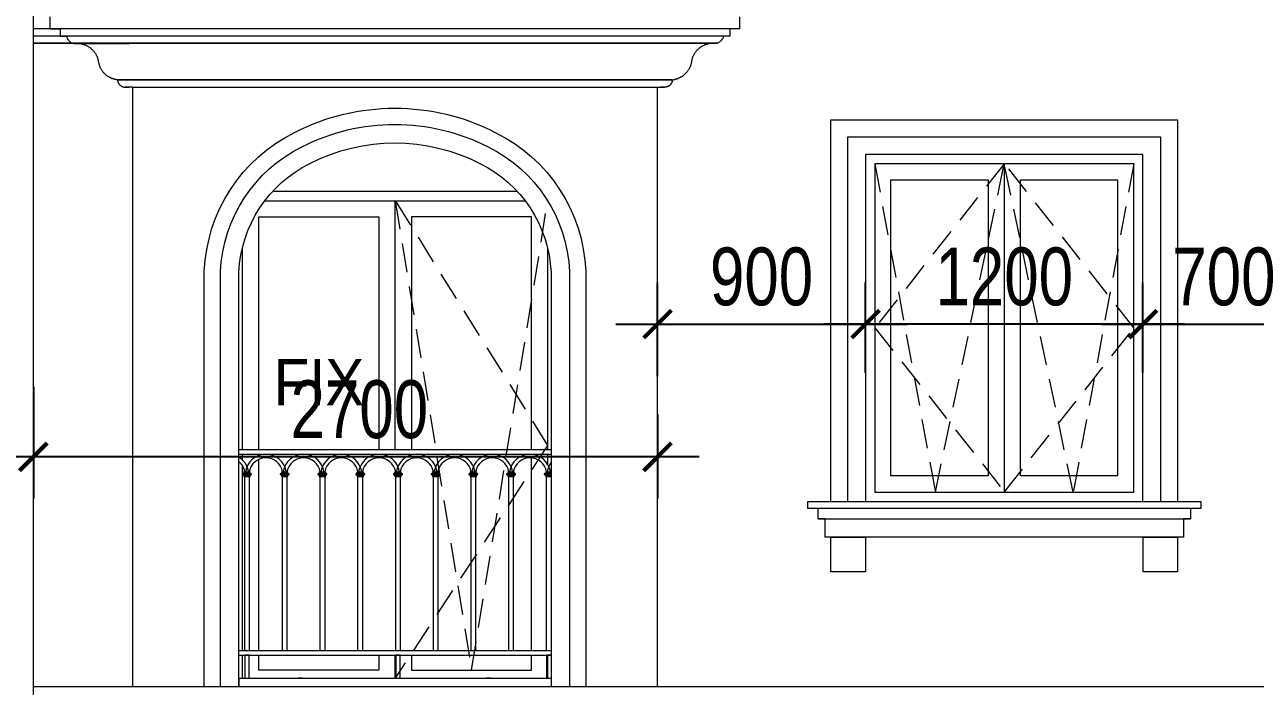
# Model space of a CAD drawing. Header units: millimetres. Extents: x -78046 to 260989, y -99288 to 158505.
# Drawn here: x 211764 to 217088, y 140547 to 143408 of the extents above; entities that cross this region are included whole.
import ezdxf
from ezdxf.xclip import XClip

# ---------------------------------------------------------------- set-up
doc = ezdxf.new("R2010")
doc.units = ezdxf.units.MM
doc.header["$LTSCALE"] = 100
doc.header["$XCLIPFRAME"] = 0
doc.header["$PDMODE"] = 98
doc.linetypes.add('HIDDEN', pattern=[0.375, 0.25, -0.125])
doc.layers.get('Defpoints').update_dxf_attribs({"lineweight": 13})
for name, color, linetype, lineweight in [('-DOOR', 137, 'Continuous', 9), ('-HATCH', 8, 'Continuous', 5), ('-HIDE', 3, 'HIDDEN', 13), ('-LINE1', 7, 'Continuous', 18), ('-TEXT', 7, 'Continuous', 15)]:
    doc.layers.add(name, color=color, linetype=linetype, lineweight=lineweight)
doc.styles.add('AVANH', font='VHAVAN_2.TTF', dxfattribs={"width": 0.8})
doc.styles.add('X-5M-DH-TUM1$0$AVANTH', font='arial.ttf', dxfattribs={"width": 0.9})
doc.dimstyles.new('C_100A3', dxfattribs={"dimscale": 100, "dimtxt": 2.5, "dimasz": 1.2, "dimexe": 1.8, "dimexo": 0, "dimgap": 0.75, "dimtad": 1, "dimdec": 0, "dimzin": 0, "dimdsep": 46, "dimtxsty": 'AVANH', "dimblk": 'ARCHTICK', "dimcen": 0, "dimdle": 1.8, "dimclrd": 256, "dimclre": 256, "dimclrt": 7, "dimadec": 0, "dimazin": 0, "dimtfac": 0.0001, "dimtdec": 0, "dimtix": 1, "dimtmove": 2, "dimatfit": 3, "dimldrblk": 'ARCHTICK', "dimfxl": 1.8, "dimtolj": 1, "dimtzin": 0, "dimarcsym": 0})

# ---------------------------------------------------------------- blocks, each defined once
blk = doc.blocks.new('lancan')
for p, q in [((-1.1, 988.8), (6547.2, 988.8)), ((-1.1, 968.8), (6547.2, 968.8)), ((1956.8, 889), (1948.5, 884)), ((1948.5, 884), (1948.5, 882)), ((1958.4, 884), (1948.5, 884)), ((1948.5, 882), (1956.8, 876.9)), ((1958.4, 882), (1948.5, 882)), ((1954.4, 893), (1954.4, 891)), ((1954.4, 893), (1958.4, 893)), ((1954.4, 891), (1956.8, 891)), ((1954.4, 874.9), (1954.4, 872.9)), ((1954.4, 874.9), (1956.8, 874.9)), ((1954.4, 872.9), (1958.4, 872.9)), ((1956.8, 891), (1956.8, 889)), ((1956.8, 891), (1958.4, 891)), ((1956.8, 889), (1979.2, 889)), ((1956.8, 876.9), (1956.8, 874.9)), ((1956.8, 876.9), (1979.2, 876.9)), ((1956.8, 874.9), (1958.4, 874.9)), ((1958.4, 893), (1977.6, 893)), ((1977.6, 891), (1958.4, 891)), ((1958.4, 882), (1958.4, 884)), ((1958.4, 884), (1977.6, 884)), ((1958.4, 882), (1977.6, 882)), ((1977.6, 874.9), (1958.4, 874.9)), ((1958.4, 120), (1958.4, 872.9)), ((1958.4, 872.9), (1977.6, 872.9)), ((1977.6, 893), (1981.6, 893)), ((1977.6, 891), (1979.2, 891)), ((1977.6, 884), (1977.6, 882)), ((1977.6, 884), (1987.4, 884)), ((1977.6, 882), (1987.4, 882)), ((1977.6, 874.9), (1979.2, 874.9)), ((1977.6, 872.9), (1977.6, 120)), ((1977.6, 872.9), (1981.6, 872.9)), ((1979.2, 889), (1979.2, 891)), ((1979.2, 891), (1981.6, 891)), ((1987.4, 884), (1979.2, 889)), ((1979.2, 876.9), (1987.4, 882)), ((1979.2, 874.9), (1979.2, 876.9)), ((1979.2, 874.9), (1981.6, 874.9)), ((1981.6, 891), (1981.6, 893)), ((1981.6, 872.9), (1981.6, 874.9)), ((1987.4, 882), (1987.4, 884)), ((2120, 889), (2111.7, 884)), ((2111.7, 884), (2111.7, 882)), ((2121.6, 884), (2111.7, 884)), ((2111.7, 882), (2120, 876.9)), ((2121.6, 882), (2111.7, 882)), ((2117.6, 893), (2117.6, 891)), ((2117.6, 893), (2121.6, 893)), ((2117.6, 891), (2120, 891)), ((2117.6, 874.9), (2117.6, 872.9)), ((2117.6, 874.9), (2120, 874.9)), ((2117.6, 872.9), (2121.6, 872.9)), ((2120, 891), (2120, 889)), ((2120, 891), (2121.6, 891)), ((2120, 889), (2142.4, 889)), ((2120, 876.9), (2120, 874.9)), ((2120, 876.9), (2142.4, 876.9)), ((2120, 874.9), (2121.6, 874.9)), ((2121.6, 893), (2140.8, 893)), ((2140.8, 891), (2121.6, 891)), ((2121.6, 882), (2121.6, 884)), ((2121.6, 884), (2140.8, 884)), ((2121.6, 882), (2140.8, 882)), ((2140.8, 874.9), (2121.6, 874.9)), ((2121.6, 120), (2121.6, 872.9)), ((2121.6, 872.9), (2140.8, 872.9)), ((2140.8, 893), (2144.8, 893)), ((2140.8, 891), (2142.4, 891)), ((2140.8, 884), (2140.8, 882)), ((2140.8, 884), (2150.6, 884)), ((2140.8, 882), (2150.6, 882)), ((2140.8, 874.9), (2142.4, 874.9)), ((2140.8, 872.9), (2140.8, 120)), ((2140.8, 872.9), (2144.8, 872.9)), ((2142.4, 889), (2142.4, 891)), ((2142.4, 891), (2144.8, 891)), ((2150.6, 884), (2142.4, 889)), ((2142.4, 876.9), (2150.6, 882)), ((2142.4, 874.9), (2142.4, 876.9)), ((2142.4, 874.9), (2144.8, 874.9)), ((2144.8, 891), (2144.8, 893)), ((2144.8, 872.9), (2144.8, 874.9)), ((2150.6, 882), (2150.6, 884)), ((2283.2, 889), (2274.9, 884)), ((2274.9, 884), (2274.9, 882)), ((2284.8, 884), (2274.9, 884)), ((2274.9, 882), (2283.2, 876.9)), ((2284.8, 882), (2274.9, 882)), ((2280.8, 893), (2280.8, 891)), ((2280.8, 893), (2284.8, 893)), ((2280.8, 891), (2283.2, 891)), ((2280.8, 874.9), (2280.8, 872.9)), ((2280.8, 874.9), (2283.2, 874.9)), ((2280.8, 872.9), (2284.8, 872.9)), ((2283.2, 891), (2283.2, 889)), ((2283.2, 891), (2284.8, 891)), ((2283.2, 889), (2305.6, 889)), ((2283.2, 876.9), (2283.2, 874.9)), ((2283.2, 876.9), (2305.6, 876.9)), ((2283.2, 874.9), (2284.8, 874.9)), ((2284.8, 893), (2304, 893)), ((2304, 891), (2284.8, 891)), ((2284.8, 882), (2284.8, 884)), ((2284.8, 884), (2304, 884)), ((2284.8, 882), (2304, 882)), ((2304, 874.9), (2284.8, 874.9)), ((2284.8, 120), (2284.8, 872.9)), ((2284.8, 872.9), (2304, 872.9)), ((2304, 893), (2308, 893)), ((2304, 891), (2305.6, 891)), ((2304, 884), (2304, 882)), ((2304, 884), (2313.8, 884)), ((2304, 882), (2313.8, 882)), ((2304, 874.9), (2305.6, 874.9)), ((2304, 872.9), (2304, 120)), ((2304, 872.9), (2308, 872.9)), ((2305.6, 889), (2305.6, 891)), ((2305.6, 891), (2308, 891)), ((2313.8, 884), (2305.6, 889)), ((2305.6, 876.9), (2313.8, 882)), ((2305.6, 874.9), (2305.6, 876.9)), ((2305.6, 874.9), (2308, 874.9)), ((2308, 891), (2308, 893)), ((2308, 872.9), (2308, 874.9)), ((2313.8, 882), (2313.8, 884)), ((2446.4, 889), (2438.1, 884)), ((2438.1, 884), (2438.1, 882)), ((2448, 884), (2438.1, 884)), ((2438.1, 882), (2446.4, 876.9)), ((2448, 882), (2438.1, 882)), ((2444, 893), (2444, 891)), ((2444, 893), (2448, 893)), ((2444, 891), (2446.4, 891)), ((2444, 874.9), (2444, 872.9)), ((2444, 874.9), (2446.4, 874.9)), ((2444, 872.9), (2448, 872.9)), ((2446.4, 891), (2446.4, 889)), ((2446.4, 891), (2448, 891)), ((2446.4, 889), (2468.8, 889)), ((2446.4, 876.9), (2446.4, 874.9)), ((2446.4, 876.9), (2468.8, 876.9)), ((2446.4, 874.9), (2448, 874.9)), ((2448, 893), (2467.2, 893)), ((2467.2, 891), (2448, 891)), ((2448, 882), (2448, 884)), ((2448, 884), (2467.2, 884)), ((2448, 882), (2467.2, 882)), ((2467.2, 874.9), (2448, 874.9)), ((2448, 120), (2448, 872.9)), ((2448, 872.9), (2467.2, 872.9)), ((2467.2, 893), (2471.2, 893)), ((2467.2, 891), (2468.8, 891)), ((2467.2, 884), (2467.2, 882)), ((2467.2, 884), (2477, 884)), ((2467.2, 882), (2477, 882)), ((2467.2, 874.9), (2468.8, 874.9)), ((2467.2, 872.9), (2467.2, 120)), ((2467.2, 872.9), (2471.2, 872.9)), ((2468.8, 889), (2468.8, 891)), ((2468.8, 891), (2471.2, 891)), ((2477, 884), (2468.8, 889)), ((2468.8, 876.9), (2477, 882)), ((2468.8, 874.9), (2468.8, 876.9)), ((2468.8, 874.9), (2471.2, 874.9)), ((2471.2, 891), (2471.2, 893)), ((2471.2, 872.9), (2471.2, 874.9)), ((2477, 882), (2477, 884)), ((2609.6, 889), (2601.3, 884)), ((2601.3, 884), (2601.3, 882)), ((2611.2, 884), (2601.3, 884)), ((2601.3, 882), (2609.6, 876.9)), ((2611.2, 882), (2601.3, 882)), ((2607.2, 893), (2607.2, 891)), ((2607.2, 893), (2611.2, 893)), ((2607.2, 891), (2609.6, 891)), ((2607.2, 874.9), (2607.2, 872.9)), ((2607.2, 874.9), (2609.6, 874.9)), ((2607.2, 872.9), (2611.2, 872.9)), ((2609.6, 891), (2609.6, 889)), ((2609.6, 891), (2611.2, 891)), ((2609.6, 889), (2632, 889)), ((2609.6, 876.9), (2609.6, 874.9)), ((2609.6, 876.9), (2632, 876.9)), ((2609.6, 874.9), (2611.2, 874.9)), ((2611.2, 893), (2630.4, 893)), ((2630.4, 891), (2611.2, 891)), ((2611.2, 882), (2611.2, 884)), ((2611.2, 884), (2630.4, 884)), ((2611.2, 882), (2630.4, 882)), ((2630.4, 874.9), (2611.2, 874.9)), ((2611.2, 120), (2611.2, 872.9)), ((2611.2, 872.9), (2630.4, 872.9)), ((2630.4, 893), (2634.4, 893)), ((2630.4, 891), (2632, 891)), ((2630.4, 884), (2630.4, 882)), ((2630.4, 884), (2640.2, 884)), ((2630.4, 882), (2640.2, 882)), ((2630.4, 874.9), (2632, 874.9)), ((2630.4, 872.9), (2630.4, 120)), ((2630.4, 872.9), (2634.4, 872.9)), ((2632, 889), (2632, 891)), ((2632, 891), (2634.4, 891)), ((2640.2, 884), (2632, 889)), ((2632, 876.9), (2640.2, 882)), ((2632, 874.9), (2632, 876.9)), ((2632, 874.9), (2634.4, 874.9)), ((2634.4, 891), (2634.4, 893)), ((2634.4, 872.9), (2634.4, 874.9)), ((2640.2, 882), (2640.2, 884)), ((2772.8, 889), (2764.5, 884)), ((2764.5, 884), (2764.5, 882)), ((2774.4, 884), (2764.5, 884)), ((2764.5, 882), (2772.8, 876.9)), ((2774.4, 882), (2764.5, 882)), ((2770.4, 893), (2770.4, 891)), ((2770.4, 893), (2774.4, 893)), ((2770.4, 891), (2772.8, 891)), ((2770.4, 874.9), (2770.4, 872.9)), ((2770.4, 874.9), (2772.8, 874.9)), ((2770.4, 872.9), (2774.4, 872.9)), ((2772.8, 891), (2772.8, 889)), ((2772.8, 891), (2774.4, 891)), ((2772.8, 889), (2795.2, 889)), ((2772.8, 876.9), (2772.8, 874.9)), ((2772.8, 876.9), (2795.2, 876.9)), ((2772.8, 874.9), (2774.4, 874.9)), ((2774.4, 893), (2793.6, 893)), ((2793.6, 891), (2774.4, 891)), ((2774.4, 882), (2774.4, 884)), ((2774.4, 884), (2793.6, 884)), ((2774.4, 882), (2793.6, 882)), ((2793.6, 874.9), (2774.4, 874.9)), ((2774.4, 120), (2774.4, 872.9)), ((2774.4, 872.9), (2793.6, 872.9)), ((2793.6, 893), (2797.6, 893)), ((2793.6, 891), (2795.2, 891)), ((2793.6, 884), (2793.6, 882)), ((2793.6, 884), (2803.4, 884)), ((2793.6, 882), (2803.4, 882)), ((2793.6, 874.9), (2795.2, 874.9)), ((2793.6, 872.9), (2793.6, 120)), ((2793.6, 872.9), (2797.6, 872.9)), ((2795.2, 889), (2795.2, 891)), ((2795.2, 891), (2797.6, 891)), ((2803.4, 884), (2795.2, 889)), ((2795.2, 876.9), (2803.4, 882)), ((2795.2, 874.9), (2795.2, 876.9)), ((2795.2, 874.9), (2797.6, 874.9)), ((2797.6, 891), (2797.6, 893)), ((2797.6, 872.9), (2797.6, 874.9)), ((2803.4, 882), (2803.4, 884)), ((2936, 889), (2927.7, 884)), ((2927.7, 884), (2927.7, 882)), ((2937.6, 884), (2927.7, 884)), ((2927.7, 882), (2936, 876.9)), ((2937.6, 882), (2927.7, 882)), ((2933.6, 893), (2933.6, 891)), ((2933.6, 893), (2937.6, 893)), ((2933.6, 891), (2936, 891)), ((2933.6, 874.9), (2933.6, 872.9)), ((2933.6, 874.9), (2936, 874.9)), ((2933.6, 872.9), (2937.6, 872.9)), ((2936, 891), (2936, 889)), ((2936, 891), (2937.6, 891)), ((2936, 889), (2958.4, 889)), ((2936, 876.9), (2936, 874.9)), ((2936, 876.9), (2958.4, 876.9)), ((2936, 874.9), (2937.6, 874.9)), ((2937.6, 893), (2956.8, 893)), ((2956.8, 891), (2937.6, 891)), ((2937.6, 882), (2937.6, 884)), ((2937.6, 884), (2956.8, 884)), ((2937.6, 882), (2956.8, 882)), ((2956.8, 874.9), (2937.6, 874.9)), ((2937.6, 120), (2937.6, 872.9)), ((2937.6, 872.9), (2956.8, 872.9)), ((2956.8, 893), (2960.8, 893)), ((2956.8, 891), (2958.4, 891)), ((2956.8, 884), (2956.8, 882)), ((2956.8, 884), (2966.6, 884)), ((2956.8, 882), (2966.6, 882)), ((2956.8, 874.9), (2958.4, 874.9)), ((2956.8, 872.9), (2956.8, 120)), ((2956.8, 872.9), (2960.8, 872.9)), ((2958.4, 889), (2958.4, 891)), ((2958.4, 891), (2960.8, 891)), ((2966.6, 884), (2958.4, 889)), ((2958.4, 876.9), (2966.6, 882)), ((2958.4, 874.9), (2958.4, 876.9)), ((2958.4, 874.9), (2960.8, 874.9)), ((2960.8, 891), (2960.8, 893)), ((2960.8, 872.9), (2960.8, 874.9)), ((2966.6, 882), (2966.6, 884)), ((3099.2, 889), (3090.9, 884)), ((3090.9, 884), (3090.9, 882)), ((3100.8, 884), (3090.9, 884)), ((3090.9, 882), (3099.2, 876.9)), ((3100.8, 882), (3090.9, 882)), ((3096.8, 893), (3096.8, 891)), ((3096.8, 893), (3100.8, 893)), ((3096.8, 891), (3099.2, 891)), ((3096.8, 874.9), (3096.8, 872.9)), ((3096.8, 874.9), (3099.2, 874.9)), ((3096.8, 872.9), (3100.8, 872.9)), ((3099.2, 891), (3099.2, 889)), ((3099.2, 891), (3100.8, 891)), ((3099.2, 889), (3121.6, 889)), ((3099.2, 876.9), (3099.2, 874.9)), ((3099.2, 876.9), (3121.6, 876.9)), ((3099.2, 874.9), (3100.8, 874.9)), ((3100.8, 893), (3120, 893)), ((3120, 891), (3100.8, 891)), ((3100.8, 882), (3100.8, 884)), ((3100.8, 884), (3120, 884)), ((3100.8, 882), (3120, 882)), ((3120, 874.9), (3100.8, 874.9)), ((3100.8, 120), (3100.8, 872.9)), ((3100.8, 872.9), (3120, 872.9)), ((3120, 893), (3124, 893)), ((3120, 891), (3121.6, 891)), ((3120, 884), (3120, 882)), ((3120, 884), (3129.8, 884)), ((3120, 882), (3129.8, 882)), ((3120, 874.9), (3121.6, 874.9)), ((3120, 872.9), (3120, 120)), ((3120, 872.9), (3124, 872.9)), ((3121.6, 889), (3121.6, 891)), ((3121.6, 891), (3124, 891)), ((3129.8, 884), (3121.6, 889)), ((3121.6, 876.9), (3129.8, 882)), ((3121.6, 874.9), (3121.6, 876.9)), ((3121.6, 874.9), (3124, 874.9)), ((3124, 891), (3124, 893)), ((3124, 872.9), (3124, 874.9)), ((3129.8, 882), (3129.8, 884)), ((3262.4, 889), (3254.1, 884)), ((3254.1, 884), (3254.1, 882)), ((3264, 884), (3254.1, 884)), ((3254.1, 882), (3262.4, 876.9)), ((3264, 882), (3254.1, 882)), ((3260, 893), (3260, 891)), ((3260, 893), (3264, 893)), ((3260, 891), (3262.4, 891)), ((3260, 874.9), (3260, 872.9)), ((3260, 874.9), (3262.4, 874.9)), ((3260, 872.9), (3264, 872.9)), ((3262.4, 891), (3262.4, 889)), ((3262.4, 891), (3264, 891)), ((3262.4, 889), (3284.8, 889)), ((3262.4, 876.9), (3262.4, 874.9)), ((3262.4, 876.9), (3284.8, 876.9)), ((3262.4, 874.9), (3264, 874.9)), ((3264, 893), (3283.2, 893)), ((3283.2, 891), (3264, 891)), ((3264, 882), (3264, 884)), ((3264, 884), (3283.2, 884)), ((3264, 882), (3283.2, 882)), ((3283.2, 874.9), (3264, 874.9)), ((3264, 120), (3264, 872.9)), ((3264, 872.9), (3283.2, 872.9)), ((3283.2, 893), (3287.2, 893)), ((3283.2, 891), (3284.8, 891)), ((3283.2, 884), (3283.2, 882)), ((3283.2, 884), (3293, 884)), ((3283.2, 882), (3293, 882)), ((3283.2, 874.9), (3284.8, 874.9)), ((3283.2, 872.9), (3283.2, 120)), ((3283.2, 872.9), (3287.2, 872.9)), ((-1.1, 120), (6547.2, 120)), ((-1.1, 100), (6547.2, 100)), ((-1.1, 0), (6547.2, 0))]:
    blk.add_line(p, q)
for points in [[(1977.6, 100), (1958.4, 100), (1958.4, 0), (1977.6, 0)], [(2630.4, 100), (2611.2, 100), (2611.2, 0), (2630.4, 0)], [(3283.2, 100), (3264, 100), (3264, 0), (3283.2, 0)]]:
    blk.add_lwpolyline(points, close=True)
for centre, radius, start, end in [((1886.4, 879.8), 89.2, 8.5304, 171.4696), ((2049.6, 879.8), 89.2, 8.5304, 171.4696), ((2212.8, 879.8), 89.2, 8.5304, 171.4696), ((2376, 879.8), 89.2, 8.5304, 171.4696), ((2539.2, 879.8), 89.2, 8.5304, 171.4696), ((2702.4, 879.8), 89.2, 8.5304, 171.4696), ((2865.6, 879.8), 89.2, 8.5304, 171.4696), ((3028.8, 879.8), 89.2, 8.5304, 171.4696), ((3192, 879.8), 89.2, 8.5304, 171.4696), ((3355.2, 879.8), 89.2, 8.5304, 171.4696), ((1886.4, 879.8), 73.2, 10.4137, 169.5863), ((2049.6, 879.8), 73.2, 10.4137, 169.5863), ((2212.8, 879.8), 73.2, 10.4137, 169.5863), ((2376, 879.8), 73.2, 10.4137, 169.5863), ((2539.2, 879.8), 73.2, 10.4137, 169.5863), ((2702.4, 879.8), 73.2, 10.4137, 169.5863), ((2865.6, 879.8), 73.2, 10.4137, 169.5863), ((3028.8, 879.8), 73.2, 10.4137, 169.5863), ((3192, 879.8), 73.2, 10.4137, 169.5863), ((3355.2, 879.8), 73.2, 10.4137, 169.5863)]:
    blk.add_arc(centre, radius, start, end)
blk = doc.blocks.new('_ARCHTICK')
at = {"const_width": 0.15}
blk.add_lwpolyline([(-0.5, -0.5), (0.5, 0.5)], dxfattribs=at)
blk = doc.blocks.new('*D637')
at = {"layer": 'Defpoints', "lineweight": -2, "transparency": 16777216}
for p, q in [((215401.5, 141902), (215401.5, 142293.4)), ((216601.7, 141902), (216601.7, 142293.4)), ((216781.7, 142113.4), (215221.5, 142113.4))]:
    blk.add_line(p, q, dxfattribs=at)
at = {"layer": 'Defpoints', "color": 0, "transparency": 16777216}
for p in [(215401.5, 142113.4), (215401.5, 141902), (216601.7, 141902)]:
    blk.add_point(p, dxfattribs=at)
at = {"layer": 'Defpoints', "lineweight": -2, "transparency": 16777216, "xscale": 120, "yscale": 120, "zscale": 120, "rotation": 180}
blk.add_blockref('_ARCHTICK', (215401.5, 142113.4), dxfattribs=at)
at = {"layer": 'Defpoints', "lineweight": -2, "transparency": 16777216, "xscale": 120, "yscale": 120, "zscale": 120}
blk.add_blockref('_ARCHTICK', (216601.7, 142113.4), dxfattribs=at)
at = {"layer": 'Defpoints', "color": 7, "transparency": 16777216, "insert": (216001.6, 142317.7), "char_height": 250, "attachment_point": 5, "style": 'AVANH'}
blk.add_mtext('\\A1;1200', dxfattribs=at)
blk = doc.blocks.new('*D644')
at = {"layer": 'Defpoints', "lineweight": -2, "transparency": 16777216}
for p, q in [((216601.7, 141923.1), (216601.7, 142293.4)), ((217301.7, 141923.1), (217301.7, 142293.4)), ((216421.7, 142113.4), (217481.7, 142113.4))]:
    blk.add_line(p, q, dxfattribs=at)
at = {"layer": 'Defpoints', "color": 0, "transparency": 16777216}
for p in [(217301.7, 142113.4), (216601.7, 141923.1), (217301.7, 141923.1)]:
    blk.add_point(p, dxfattribs=at)
at = {"layer": 'Defpoints', "lineweight": -2, "transparency": 16777216, "xscale": 120, "yscale": 120, "zscale": 120, "rotation": 180}
blk.add_blockref('_ARCHTICK', (216601.7, 142113.4), dxfattribs=at)
at = {"layer": 'Defpoints', "lineweight": -2, "transparency": 16777216, "xscale": 120, "yscale": 120, "zscale": 120}
blk.add_blockref('_ARCHTICK', (217301.7, 142113.4), dxfattribs=at)
at = {"layer": 'Defpoints', "color": 7, "transparency": 16777216, "insert": (216951.7, 142317.7), "char_height": 250, "attachment_point": 5, "style": 'AVANH'}
blk.add_mtext('\\A1;700', dxfattribs=at)
blk = doc.blocks.new('*D634')
at = {"layer": 'Defpoints', "lineweight": -2, "transparency": 16777216}
for p, q in [((214501.7, 141887.9), (214501.7, 142293.4)), ((215401.5, 141902), (215401.5, 142293.4)), ((214321.7, 142113.4), (215581.5, 142113.4))]:
    blk.add_line(p, q, dxfattribs=at)
at = {"layer": 'Defpoints', "color": 0, "transparency": 16777216}
for p in [(215401.5, 142113.4), (215401.5, 141902), (214501.7, 141887.9)]:
    blk.add_point(p, dxfattribs=at)
at = {"layer": 'Defpoints', "lineweight": -2, "transparency": 16777216, "xscale": 120, "yscale": 120, "zscale": 120, "rotation": 180}
blk.add_blockref('_ARCHTICK', (214501.7, 142113.4), dxfattribs=at)
at = {"layer": 'Defpoints', "lineweight": -2, "transparency": 16777216, "xscale": 120, "yscale": 120, "zscale": 120}
blk.add_blockref('_ARCHTICK', (215401.5, 142113.4), dxfattribs=at)
at = {"layer": 'Defpoints', "color": 7, "transparency": 16777216, "insert": (214951.6, 142317.7), "char_height": 250, "attachment_point": 5, "style": 'AVANH'}
blk.add_mtext('\\A1;900', dxfattribs=at)
blk = doc.blocks.new('*D635')
at = {"layer": 'Defpoints', "lineweight": -2, "transparency": 16777216}
for p, q in [((211801.7, 141842.5), (211801.7, 141359.4)), ((214501.7, 141722.4), (214501.7, 141359.4)), ((214681.7, 141539.4), (211621.7, 141539.4))]:
    blk.add_line(p, q, dxfattribs=at)
at = {"layer": 'Defpoints', "color": 0, "transparency": 16777216}
for p in [(211801.7, 141842.5), (214501.7, 141722.4), (211801.7, 141539.4)]:
    blk.add_point(p, dxfattribs=at)
at = {"layer": 'Defpoints', "lineweight": -2, "transparency": 16777216, "xscale": 120, "yscale": 120, "zscale": 120, "rotation": 180}
blk.add_blockref('_ARCHTICK', (211801.7, 141539.4), dxfattribs=at)
at = {"layer": 'Defpoints', "lineweight": -2, "transparency": 16777216, "xscale": 120, "yscale": 120, "zscale": 120}
blk.add_blockref('_ARCHTICK', (214501.7, 141539.4), dxfattribs=at)
at = {"layer": 'Defpoints', "color": 7, "transparency": 16777216, "insert": (213211.7, 141743.7), "char_height": 250, "attachment_point": 5, "style": 'AVANH'}
blk.add_mtext('\\A1;2700', dxfattribs=at)

msp = doc.modelspace()

# ---------------------------------------------------------------- linework, layer by layer
at = {"layer": '-DOOR', "lineweight": 9}
for p, q in [((216001.6, 142806.8), (216001.6, 141386.7)), ((212802.8, 142646.8), (213366.4, 142646.8)), ((213895.6, 142686.8), (212836.2, 142686.8)), ((213366.4, 142646.8), (213929.1, 142646.8)), ((213366.4, 141570.6), (213366.4, 142646.8)), ((212776.4, 142576.8), (213295.9, 142576.8)), ((212776.4, 141570.6), (212776.4, 142576.8)), ((213295.9, 142576.8), (213295.9, 141570.6)), ((213436.9, 142576.8), (213436.9, 141570.6)), ((213956.4, 142576.8), (213436.9, 142576.8)), ((213956.4, 141570.6), (213956.4, 142576.8)), ((212706.4, 141570.6), (212706.4, 142445.3)), ((214026.4, 142441.6), (214026.4, 141570.6)), ((212706.4, 141524.5), (212706.4, 141550.6)), ((212776.4, 141543.6), (212776.4, 141550.6)), ((212776.4, 140701.8), (212776.4, 141525.9)), ((213956.4, 140701.8), (213956.4, 141534.8)), ((214026.4, 141550.6), (214026.4, 141508.8)), ((212706.4, 140701.8), (212706.4, 141498.4)), ((212706.4, 140581.8), (212706.4, 140681.8)), ((212776.4, 140616.8), (212776.4, 140681.8)), ((213295.9, 140681.8), (213295.9, 140616.8)), ((213365.9, 140681.8), (213365.9, 140581.8)), ((213366.9, 140681.8), (213366.9, 140581.8)), ((213436.9, 140681.8), (213436.9, 140616.8)), ((213956.4, 140616.8), (213956.4, 140681.8)), ((214026.4, 140681.8), (214026.4, 140581.8)), ((213295.9, 140616.8), (212776.4, 140616.8)), ((213436.9, 140616.8), (213956.4, 140616.8))]:
    msp.add_line(p, q, dxfattribs=at)
msp.add_lwpolyline([(216561.7, 142806.8), (215441.5, 142806.8), (215441.5, 141386.7), (216561.7, 141386.7)], close=True, dxfattribs=at)
for points in [[(215511.5, 141456.7), (215511.5, 142736.8), (215931.6, 142736.8), (215931.6, 141456.7), (215511.5, 141456.7)], [(216071.6, 141456.7), (216071.6, 142736.8), (216491.7, 142736.8), (216491.7, 141456.7), (216071.6, 141456.7)]]:
    msp.add_lwpolyline(points, dxfattribs=at)
at = {"layer": '-HATCH'}
for p, q in [((214814.8, 143390), (211801.7, 143390)), ((214785.6, 143358.2), (211801.7, 143358.5)), ((214755.8, 143327.9), (211801.7, 143328)), ((214515.6, 143327), (211801.7, 143327)), ((211999.9, 143327), (212216, 143327)), ((214731.7, 143327), (214515.6, 143327)), ((214515.6, 143169.5), (212166.1, 143169.5)), ((212166.1, 143169.5), (212216, 143169.5)), ((214565.5, 143169.5), (214515.6, 143169.5)), ((214565.4, 143168), (212166.2, 143168)), ((216851.7, 141316.7), (215151.5, 141316.7)), ((216806.7, 141316.7), (215196.5, 141316.7)), ((215196.5, 141271.7), (216806.7, 141271.7)), ((215226.5, 141271.7), (216776.7, 141271.7))]:
    msp.add_line(p, q, dxfattribs=at)
msp.add_lwpolyline([(212610.9, 140546.9), (212610.9, 142340.4, -0.27311), (212963.1, 142879.5, -0.24268), (213768.6, 142879.4, -0.274788), (214120.9, 142340.5), (214120.9, 140546.9)], format="xyb", dxfattribs=at)
msp.add_lwpolyline([(215325.2, 141346.7), (215325.2, 142923.1), (216678, 142923.1), (216678, 141346.7)], dxfattribs=at)
at = {"layer": '-HIDE', "ltscale": 5}
for points in [[(215441.5, 142806.7), (215703.5, 141386.7), (216001.6, 142806.7)], [(216002.5, 142807.8), (215442.4, 142097.8), (216002.5, 141387.8), (216562.6, 142097.8), (216002.5, 142807.8)], [(216561.7, 142806.7), (216299.8, 141386.7), (216001.6, 142806.7)], [(213366.3, 142647.8), (214026.3, 141589.2), (213366.8, 140582.8)], [(213367, 142646.8), (213697.2, 140616.8), (214026.7, 142646.8)]]:
    msp.add_lwpolyline(points, dxfattribs=at)
at = {"layer": '-LINE1', "color": 0, "lineweight": 20}
for p, q in [((211801.7, 136446.8), (211801.7, 151096.8)), ((211874.1, 143390), (211874.1, 143441.6)), ((214857.5, 143390), (214857.5, 143441.6)), ((211874.1, 143390), (211916.8, 143390)), ((211916.8, 143390), (211916.8, 143358.5)), ((214814.8, 143390), (214814.8, 143358.5)), ((214857.5, 143390), (214814.8, 143390)), ((211916.8, 143358.5), (211946.1, 143358.2)), ((211946.1, 143358.2), (211946.1, 143356.2)), ((211946.1, 143356.2), (211946.3, 143354.1)), ((211946.3, 143354.1), (211946.7, 143352.1)), ((211946.7, 143352.1), (211947.2, 143350.1)), ((211947.2, 143350.1), (211947.8, 143348.1)), ((211947.8, 143348.1), (211948.6, 143346.2)), ((211948.6, 143346.2), (211951.5, 143344.5)), ((211951.5, 143344.5), (211952.5, 143342.7)), ((211952.5, 143342.7), (211953.6, 143340.9)), ((211953.6, 143340.9), (211954.9, 143339.2)), ((211954.9, 143339.2), (211956.3, 143337.6)), ((211956.3, 143337.6), (211957.8, 143336.1)), ((211957.8, 143336.1), (211959.4, 143334.7)), ((211959.4, 143334.7), (211961.1, 143333.4)), ((211961.1, 143333.4), (211962.8, 143332.2)), ((211962.8, 143332.2), (211964.7, 143331.1)), ((211964.7, 143331.1), (211966.6, 143330.2)), ((211966.6, 143330.2), (211968.6, 143329.3)), ((211968.6, 143329.3), (211970.6, 143328.6)), ((211970.6, 143328.6), (211972.7, 143328)), ((211972.7, 143328), (211974.8, 143327.5)), ((214758.9, 143328), (214756.8, 143327.5)), ((214761, 143328.6), (214758.9, 143328)), ((214763.1, 143329.3), (214761, 143328.6)), ((214765, 143330.2), (214763.1, 143329.3)), ((214767, 143331.1), (214765, 143330.2)), ((214768.8, 143332.2), (214767, 143331.1)), ((214770.6, 143333.4), (214768.8, 143332.2)), ((214772.3, 143334.7), (214770.6, 143333.4)), ((214773.8, 143336.1), (214772.3, 143334.7)), ((214775.3, 143337.6), (214773.8, 143336.1)), ((214776.7, 143339.2), (214775.3, 143337.6)), ((214778, 143340.9), (214776.7, 143339.2)), ((214779.1, 143342.7), (214778, 143340.9)), ((214780.2, 143344.5), (214779.1, 143342.7)), ((214783, 143346.2), (214780.2, 143344.5)), ((214783.8, 143348.1), (214783, 143346.2)), ((214784.4, 143350.1), (214783.8, 143348.1)), ((214784.9, 143352.1), (214784.4, 143350.1)), ((214785.3, 143354.1), (214784.9, 143352.1)), ((214785.5, 143356.2), (214785.3, 143354.1)), ((214785.6, 143358.2), (214785.5, 143356.2)), ((214814.8, 143358.5), (214785.6, 143358.2)), ((211974.8, 143327.5), (211976.9, 143327.2)), ((211976.9, 143327.2), (211979.1, 143327)), ((211979.1, 143327), (211981.3, 143326.9)), ((211981.3, 143326.9), (211999.9, 143327)), ((211999.9, 143327), (212002.5, 143326.6)), ((212002.5, 143326.6), (212005.1, 143326.2)), ((212005.1, 143326.2), (212007.7, 143325.7)), ((212007.7, 143325.7), (212010.3, 143325.1)), ((212010.3, 143325.1), (212012.8, 143324.5)), ((212012.8, 143324.5), (212015.3, 143323.8)), ((212015.3, 143323.8), (212017.8, 143323.1)), ((212017.8, 143323.1), (212020.3, 143322.2)), ((212020.3, 143322.2), (212022.8, 143321.4)), ((212022.8, 143321.4), (212025.2, 143320.4)), ((212025.2, 143320.4), (212027.6, 143319.4)), ((212027.6, 143319.4), (212030, 143318.3)), ((212030, 143318.3), (212032.3, 143317.2)), ((212032.3, 143317.2), (212034.7, 143316)), ((212034.7, 143316), (212036.9, 143314.7)), ((212036.9, 143314.7), (212039.2, 143313.4)), ((212039.2, 143313.4), (212041.4, 143312.1)), ((212041.4, 143312.1), (212043.5, 143310.6)), ((212043.5, 143310.6), (212045.7, 143309.2)), ((212045.7, 143309.2), (212047.7, 143307.6)), ((212047.7, 143307.6), (212049.8, 143306)), ((212049.8, 143306), (212051.7, 143304.4)), ((212051.7, 143304.4), (212053.7, 143302.7)), ((212053.7, 143302.7), (212055.6, 143301)), ((212055.6, 143301), (212057.4, 143299.2)), ((212057.4, 143299.2), (212059.2, 143297.3)), ((212059.2, 143297.3), (212060.9, 143295.5)), ((212060.9, 143295.5), (212062.6, 143293.5)), ((212062.6, 143293.5), (212064.2, 143291.6)), ((212064.2, 143291.6), (212065.8, 143289.6)), ((212065.8, 143289.6), (212067.3, 143287.5)), ((212067.3, 143287.5), (212068.7, 143285.4)), ((212068.7, 143285.4), (212070.1, 143283.3)), ((212070.1, 143283.3), (212071.4, 143281.1)), ((212071.4, 143281.1), (212072.7, 143279)), ((212072.7, 143279), (212073.9, 143276.7)), ((212073.9, 143276.7), (212075, 143274.5)), ((214657.7, 143276.7), (214656.6, 143274.5)), ((214658.9, 143279), (214657.7, 143276.7)), ((214660.2, 143281.1), (214658.9, 143279)), ((214661.5, 143283.3), (214660.2, 143281.1)), ((214662.9, 143285.4), (214661.5, 143283.3)), ((214664.3, 143287.5), (214662.9, 143285.4)), ((214665.9, 143289.6), (214664.3, 143287.5)), ((214667.4, 143291.6), (214665.9, 143289.6)), ((214669, 143293.5), (214667.4, 143291.6)), ((214670.7, 143295.5), (214669, 143293.5)), ((214672.4, 143297.3), (214670.7, 143295.5)), ((214674.2, 143299.2), (214672.4, 143297.3)), ((214676.1, 143301), (214674.2, 143299.2)), ((214677.9, 143302.7), (214676.1, 143301)), ((214679.9, 143304.4), (214677.9, 143302.7)), ((214681.9, 143306), (214679.9, 143304.4)), ((214683.9, 143307.6), (214681.9, 143306)), ((214686, 143309.2), (214683.9, 143307.6)), ((214688.1, 143310.6), (214686, 143309.2)), ((214690.3, 143312.1), (214688.1, 143310.6)), ((214692.5, 143313.4), (214690.3, 143312.1)), ((214694.7, 143314.7), (214692.5, 143313.4)), ((214697, 143316), (214694.7, 143314.7)), ((214699.3, 143317.2), (214697, 143316)), ((214701.6, 143318.3), (214699.3, 143317.2)), ((214704, 143319.4), (214701.6, 143318.3)), ((214706.4, 143320.4), (214704, 143319.4)), ((214708.8, 143321.4), (214706.4, 143320.4)), ((214711.3, 143322.2), (214708.8, 143321.4)), ((214713.8, 143323.1), (214711.3, 143322.2)), ((214716.3, 143323.8), (214713.8, 143323.1)), ((214718.8, 143324.5), (214716.3, 143323.8)), ((214721.4, 143325.1), (214718.8, 143324.5)), ((214723.9, 143325.7), (214721.4, 143325.1)), ((214726.5, 143326.2), (214723.9, 143325.7)), ((214729.1, 143326.6), (214726.5, 143326.2)), ((214731.7, 143327), (214729.1, 143326.6)), ((214750.3, 143326.9), (214731.7, 143327)), ((214752.5, 143327), (214750.3, 143326.9)), ((214754.7, 143327.2), (214752.5, 143327)), ((214756.8, 143327.5), (214754.7, 143327.2)), ((212075, 143274.5), (212076.1, 143272.2)), ((212076.1, 143272.2), (212077.1, 143269.9)), ((212077.1, 143269.9), (212078, 143267.6)), ((212078, 143267.6), (212078.9, 143265.2)), ((212078.9, 143265.2), (212079.7, 143262.8)), ((212079.7, 143262.8), (212080.4, 143260.4)), ((212080.4, 143260.4), (212081.1, 143258)), ((212081.1, 143258), (212081.7, 143255.6)), ((212081.7, 143255.6), (212082.2, 143253.1)), ((212082.2, 143253.1), (212082.6, 143250.7)), ((212082.6, 143250.7), (212083.4, 143245.8)), ((212083.4, 143245.8), (212083.8, 143243.3)), ((212083.8, 143243.3), (212084.4, 143240.8)), ((212084.4, 143240.8), (212085, 143238.4)), ((212085, 143238.4), (212085.6, 143236)), ((212085.6, 143236), (212086.3, 143233.6)), ((212086.3, 143233.6), (212087.1, 143231.2)), ((212087.1, 143231.2), (212088, 143228.9)), ((212088, 143228.9), (212088.9, 143226.5)), ((212088.9, 143226.5), (212089.9, 143224.2)), ((212089.9, 143224.2), (212091, 143222)), ((212091, 143222), (212092.1, 143219.7)), ((214640.6, 143222), (214639.5, 143219.7)), ((214641.7, 143224.2), (214640.6, 143222)), ((214642.7, 143226.5), (214641.7, 143224.2)), ((214643.6, 143228.9), (214642.7, 143226.5)), ((214644.5, 143231.2), (214643.6, 143228.9)), ((214645.3, 143233.6), (214644.5, 143231.2)), ((214646, 143236), (214645.3, 143233.6)), ((214646.7, 143238.4), (214646, 143236)), ((214647.3, 143240.8), (214646.7, 143238.4)), ((214647.8, 143243.3), (214647.3, 143240.8)), ((214648.2, 143245.8), (214647.8, 143243.3)), ((214649, 143250.7), (214648.2, 143245.8)), ((214649.4, 143253.1), (214649, 143250.7)), ((214650, 143255.6), (214649.4, 143253.1)), ((214650.6, 143258), (214650, 143255.6)), ((214651.2, 143260.4), (214650.6, 143258)), ((214651.9, 143262.8), (214651.2, 143260.4)), ((214652.7, 143265.2), (214651.9, 143262.8)), ((214653.6, 143267.6), (214652.7, 143265.2)), ((214654.5, 143269.9), (214653.6, 143267.6)), ((214655.5, 143272.2), (214654.5, 143269.9)), ((214656.6, 143274.5), (214655.5, 143272.2)), ((212092.1, 143219.7), (212093.3, 143217.5)), ((212093.3, 143217.5), (212094.6, 143215.3)), ((212094.6, 143215.3), (212095.9, 143213.1)), ((212095.9, 143213.1), (212097.3, 143211)), ((212097.3, 143211), (212098.8, 143208.9)), ((212100.3, 143206.9), (212098.8, 143208.9)), ((212101.8, 143204.9), (212100.3, 143206.9)), ((212101.8, 143204.9), (212103.4, 143202.9)), ((212105.1, 143201), (212103.4, 143202.9)), ((212105.1, 143201), (212106.8, 143199.1)), ((212108.6, 143197.3), (212106.8, 143199.1)), ((212110.5, 143195.5), (212108.6, 143197.3)), ((212110.5, 143195.5), (212112.3, 143193.7)), ((212114.3, 143192.1), (212112.3, 143193.7)), ((212114.3, 143192.1), (212116.3, 143190.4)), ((212118.3, 143188.8), (212116.3, 143190.4)), ((212120.4, 143187.3), (212118.3, 143188.8)), ((212120.4, 143187.3), (212122.5, 143185.8)), ((212124.7, 143184.4), (212122.5, 143185.8)), ((212126.9, 143183), (212124.7, 143184.4)), ((212129.1, 143181.7), (212126.9, 143183)), ((212129.1, 143181.7), (212131.4, 143180.5)), ((212133.7, 143179.3), (212131.4, 143180.5)), ((212136, 143178.1), (212133.7, 143179.3)), ((212138.4, 143177), (212136, 143178.1)), ((212138.4, 143177), (212140.8, 143176)), ((212143.2, 143175.1), (212140.8, 143176)), ((212145.7, 143174.2), (212143.2, 143175.1)), ((212148.2, 143173.4), (212145.7, 143174.2)), ((212150.7, 143172.6), (212148.2, 143173.4)), ((212150.7, 143172.6), (212153.2, 143171.9)), ((212155.8, 143171.3), (212153.2, 143171.9)), ((212158.3, 143170.7), (212155.8, 143171.3)), ((212160.9, 143170.3), (212158.3, 143170.7)), ((212163.5, 143169.8), (212160.9, 143170.3)), ((212166.1, 143169.5), (212163.5, 143169.8)), ((212166.1, 143169.5), (212166.2, 143167.4)), ((214565.5, 143169.5), (214565.4, 143167.4)), ((214565.5, 143169.5), (214568.1, 143169.8)), ((214568.1, 143169.8), (214570.7, 143170.3)), ((214570.7, 143170.3), (214573.3, 143170.7)), ((214573.3, 143170.7), (214575.9, 143171.3)), ((214575.9, 143171.3), (214578.4, 143171.9)), ((214580.9, 143172.6), (214578.4, 143171.9)), ((214580.9, 143172.6), (214583.4, 143173.4)), ((214583.4, 143173.4), (214585.9, 143174.2)), ((214585.9, 143174.2), (214588.4, 143175.1)), ((214588.4, 143175.1), (214590.8, 143176)), ((214593.2, 143177), (214590.8, 143176)), ((214593.2, 143177), (214595.6, 143178.1)), ((214595.6, 143178.1), (214597.9, 143179.3)), ((214597.9, 143179.3), (214600.3, 143180.5)), ((214602.5, 143181.7), (214600.3, 143180.5)), ((214602.5, 143181.7), (214604.8, 143183)), ((214604.8, 143183), (214607, 143184.4)), ((214607, 143184.4), (214609.1, 143185.8)), ((214611.3, 143187.3), (214609.1, 143185.8)), ((214611.3, 143187.3), (214613.3, 143188.8)), ((214613.3, 143188.8), (214615.4, 143190.4)), ((214617.3, 143192.1), (214615.4, 143190.4)), ((214617.3, 143192.1), (214619.3, 143193.7)), ((214621.2, 143195.5), (214619.3, 143193.7)), ((214621.2, 143195.5), (214623, 143197.3)), ((214623, 143197.3), (214624.8, 143199.1)), ((214626.5, 143201), (214624.8, 143199.1)), ((214626.5, 143201), (214628.2, 143202.9)), ((214629.8, 143204.9), (214628.2, 143202.9)), ((214629.8, 143204.9), (214631.4, 143206.9)), ((214631.4, 143206.9), (214632.9, 143208.9)), ((214634.3, 143211), (214632.9, 143208.9)), ((214635.7, 143213.1), (214634.3, 143211)), ((214637, 143215.3), (214635.7, 143213.1)), ((214638.3, 143217.5), (214637, 143215.3)), ((214639.5, 143219.7), (214638.3, 143217.5)), ((211801.7, 143138), (211801.7, 143138)), ((211801.7, 140546.9), (211801.7, 143138)), ((212166.4, 143165.4), (212166.2, 143167.4)), ((212166.8, 143163.3), (212166.4, 143165.4)), ((212166.8, 143163.3), (212167.3, 143161.3)), ((212167.9, 143159.3), (212167.3, 143161.3)), ((212167.9, 143159.3), (212168.6, 143157.4)), ((212169.5, 143155.5), (212168.6, 143157.4)), ((212169.5, 143155.5), (212170.6, 143153.7)), ((212170.6, 143153.7), (212171.7, 143152)), ((212173, 143150.3), (212171.7, 143152)), ((212173, 143150.3), (212174.4, 143148.7)), ((212175.9, 143147.2), (212174.4, 143148.7)), ((212177.4, 143145.8), (212175.9, 143147.2)), ((212179.1, 143144.5), (212177.4, 143145.8)), ((212179.1, 143144.5), (212180.9, 143143.3)), ((212180.9, 143143.3), (212182.7, 143142.2)), ((212182.7, 143142.2), (212184.7, 143141.2)), ((212184.7, 143141.2), (212186.6, 143140.4)), ((212186.6, 143140.4), (212188.7, 143139.6)), ((212188.7, 143139.6), (212190.8, 143139)), ((212190.8, 143139), (212192.9, 143138.6)), ((212192.9, 143138.6), (212195, 143138.2)), ((212195, 143138.2), (212197.2, 143138)), ((212197.2, 143138), (212199.4, 143138)), ((212199.4, 143138), (212216, 143138)), ((212229.9, 143138), (212199.4, 143138)), ((212229.9, 143138), (212229.9, 140546.9)), ((212229.9, 143138), (214501.7, 143138)), ((214501.7, 140546.9), (214501.7, 143138)), ((214501.7, 143138), (214532.3, 143138)), ((214532.3, 143138), (214515.6, 143138)), ((214534.4, 143138), (214532.3, 143138)), ((214536.6, 143138.2), (214534.4, 143138)), ((214538.7, 143138.6), (214536.6, 143138.2)), ((214540.9, 143139), (214538.7, 143138.6)), ((214542.9, 143139.6), (214540.9, 143139)), ((214545, 143140.4), (214542.9, 143139.6)), ((214547, 143141.2), (214545, 143140.4)), ((214548.9, 143142.2), (214547, 143141.2)), ((214550.7, 143143.3), (214548.9, 143142.2)), ((214552.5, 143144.5), (214550.7, 143143.3)), ((214552.5, 143144.5), (214554.2, 143145.8)), ((214554.2, 143145.8), (214555.8, 143147.2)), ((214555.8, 143147.2), (214557.3, 143148.7)), ((214558.6, 143150.3), (214557.3, 143148.7)), ((214558.6, 143150.3), (214559.9, 143152)), ((214561.1, 143153.7), (214559.9, 143152)), ((214562.1, 143155.5), (214561.1, 143153.7)), ((214562.1, 143155.5), (214563, 143157.4)), ((214563.7, 143159.3), (214563, 143157.4)), ((214563.7, 143159.3), (214564.4, 143161.3)), ((214564.9, 143163.3), (214564.4, 143161.3)), ((214564.9, 143163.3), (214565.2, 143165.4)), ((214565.2, 143165.4), (214565.4, 143167.4)), ((212690.9, 140581.8), (212690.9, 140546.9)), ((212690.9, 140581.8), (212717.4, 140581.8)), ((212717.4, 140581.8), (212757.4, 140581.8)), ((212757.4, 140581.8), (212946.7, 140581.8)), ((212965.7, 140581.8), (212946.7, 140581.8)), ((212965.7, 140581.8), (213365.9, 140581.8)), ((213365.9, 140581.8), (213366.9, 140581.8)), ((213366.9, 140581.8), (213760.7, 140581.8)), ((213780.7, 140581.8), (213760.7, 140581.8)), ((213780.7, 140581.8), (213975.4, 140581.8)), ((213975.4, 140581.8), (214015.4, 140581.8)), ((214015.4, 140581.8), (214040.9, 140581.8)), ((211801.7, 140546.9), (217301.7, 140546.9))]:
    msp.add_line(p, q, dxfattribs=at)
for points in [[(212540.9, 140546.9), (212540.9, 142342, -0.273518), (212931.6, 142942, -0.24229), (213800, 142942, -0.275111), (214190.9, 142342), (214190.9, 140546.9)], [(212690.9, 140546.9), (212690.9, 142338.5, -0.272832), (212998.1, 142808, -0.242886), (213732.7, 142807.9, -0.274362), (214040.9, 142338.7), (214040.9, 140546.9)]]:
    msp.add_lwpolyline(points, format="xyb", dxfattribs=at)
for points in [[(215251.5, 141346.7), (215251.5, 142996.8), (216751.7, 142996.8), (216751.7, 141346.7)], [(216601.7, 141346.7), (216601.7, 142846.8), (215401.5, 142846.8), (215401.5, 141346.7)], [(215151.5, 141346.7), (216851.7, 141346.7), (216851.7, 141316.7), (216806.7, 141316.7), (216806.7, 141271.7), (216776.7, 141271.7), (216776.7, 141191.7), (215226.5, 141191.7), (215226.5, 141271.7), (215196.5, 141271.7), (215196.5, 141316.7), (215151.5, 141316.7), (215151.5, 141346.7)]]:
    msp.add_lwpolyline(points, dxfattribs=at)
for points in [[(215251.6, 141191.7), (215401.5, 141191.7), (215401.5, 141041.7), (215251.6, 141041.7)], [(216601.8, 141191.7), (216751.7, 141191.7), (216751.7, 141042.7), (216601.8, 141042.7)]]:
    msp.add_lwpolyline(points, close=True, dxfattribs=at)

# ---------------------------------------------------------------- block references
at = {"layer": '-HATCH'}
ref = msp.add_blockref('lancan', (210757.8, 140581.8), dxfattribs=at)
XClip(ref).set_block_clipping_path([(1933.1258868859, -0.0358389711), (3283.1880885421, 1010.8253951668)])

# ---------------------------------------------------------------- texts
at = {"layer": '-TEXT', "color": 2, "style": 'X-5M-DH-TUM1$0$AVANTH', "width": 0.9}
msp.add_text('FIX', height=200, dxfattribs=at).set_placement((212841.2, 141761.9))

# ---------------------------------------------------------------- dimensions: what is measured, and where the dimension line sits
at = {"layer": 'Defpoints', "color": 2}
for base, p1, p2, picture, middle in [((215401.5, 142113.4), (214501.7, 141887.9), (215401.5, 141902), '*D634', (214951.6, 142317.7)), ((215401.5, 142113.4), (216601.7, 141902), (215401.5, 141902), '*D637', (216001.6, 142317.7)), ((217301.7, 142113.4), (216601.7, 141923.1), (217301.7, 141923.1), '*D644', (216951.7, 142317.7))]:
    dim = msp.add_linear_dim(base=base, p1=p1, p2=p2, dimstyle='C_100A3', dxfattribs=at)
    dim.commit()
    dim.dimension.update_dxf_attribs({"geometry": picture, "text_midpoint": middle})
dim = msp.add_linear_dim(base=(211801.7, 141539.4), p1=(214501.7, 141722.4), p2=(211801.7, 141842.5), dimstyle='C_100A3', dxfattribs=at)
dim.commit()
dim.dimension.update_dxf_attribs({"geometry": '*D635', "text_midpoint": (213211.7, 141743.7), "dimtype": 160})

doc.saveas('drawing.dxf')
